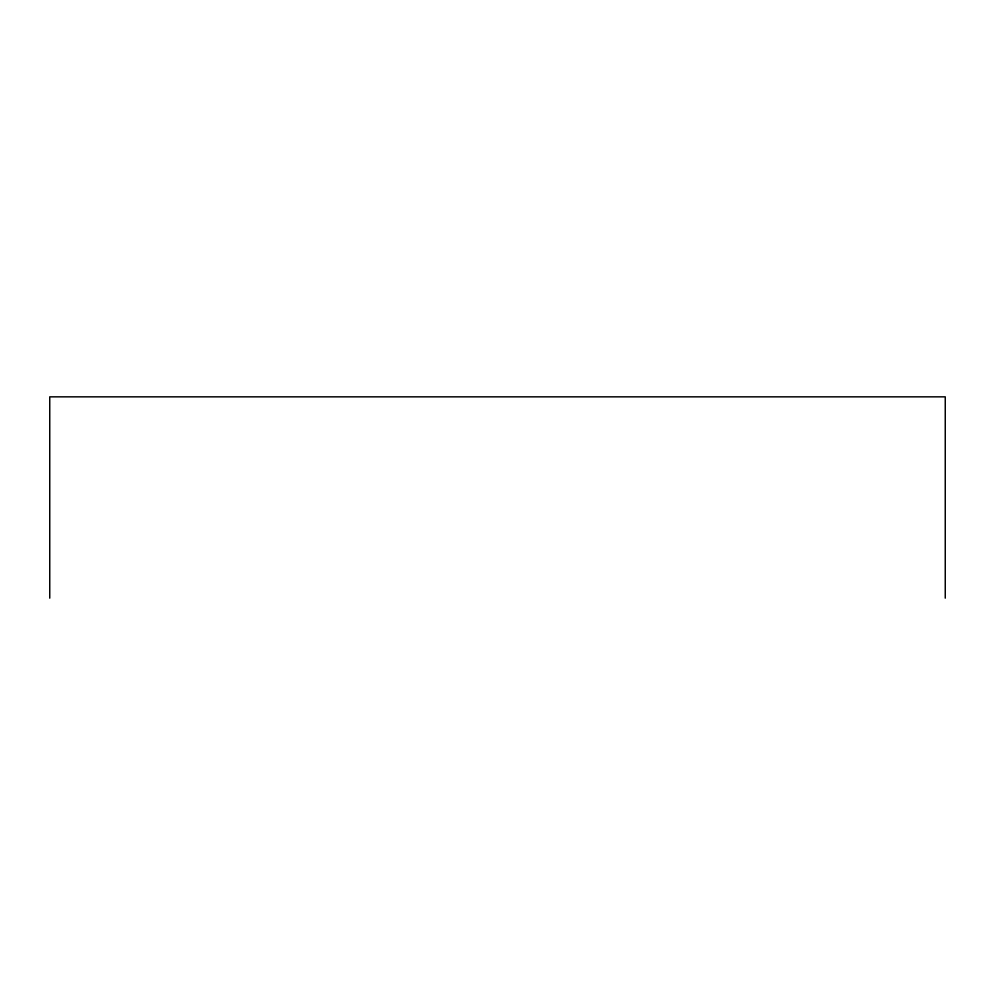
<?xml version="1.0" encoding="UTF-8"?>
<svg xmlns="http://www.w3.org/2000/svg" width="995" height="995" viewBox="0 0 995 995"><rect width="100%" height="100%" fill="white"/><g stroke="black" fill="none" stroke-linecap="round" stroke-linejoin="round"><path stroke-width="1.49" d="M945.25 598.157L945.25 396.843L49.75 396.843L49.75 598.157"/></g></svg>
